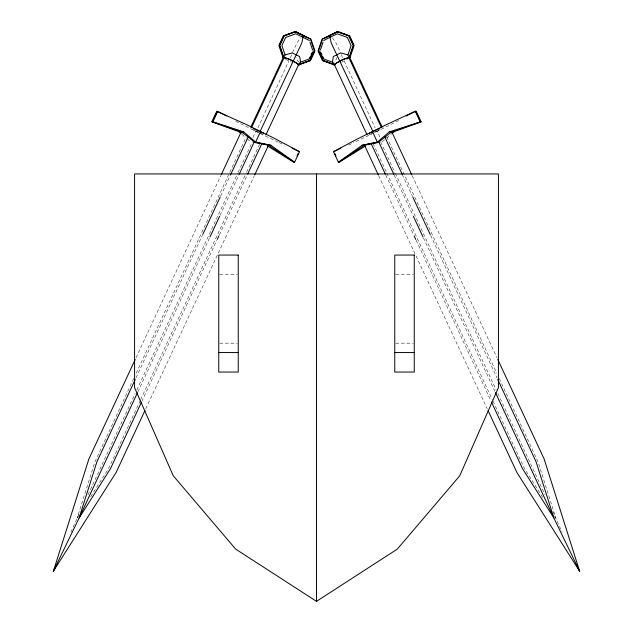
<?xml version="1.0" encoding="UTF-8"?>
<svg xmlns="http://www.w3.org/2000/svg" width="633" height="633" viewBox="0 0 633 633"><rect width="100%" height="100%" fill="white"/><g stroke="black" fill="none" stroke-linecap="round" stroke-linejoin="round"><path stroke-width="0.47" stroke-dasharray="3.17 2.37" d="M70.841 532.171L80.114 511.693M337.136 57.168L335.743 60.206L333.852 62.271M136.055 357.661L220.806 175.673M133.729 378.558L94.958 461.821L77.194 517.96L78.239 516.314M136.237 373.193L246.308 136.831M136.055 377.743L202.346 235.389M220.695 195.993L230.697 174.51M252.915 137.496L255.787 131.34L258.169 131.435M292.486 52.531L297.004 42.838L300.612 37.822M290.333 57.785L291.821 54.588M257.924 127.795L288.846 60.982M88.034 494.69L135.145 393.52M136.815 389.944L237.707 173.284M238.127 172.39L252.298 141.95M137.891 391.803L209.594 237.818M220.023 215.442L238.783 175.151M140.273 400.507L108.591 468.547L90.274 497.372M140.692 399.613L246.174 173.102M246.593 172.208L259.934 143.556M141.768 401.48L216.81 240.326M219.319 234.954L247.25 174.969M145.78 408.768L254.331 175.673M382.126 141.895L385.877 138.698M386.628 138.057L391.123 134.212M398.711 120.468L374.657 132.598M341.409 62.248L347.375 59.304M374.182 132.621L376.738 131.355M377.592 130.936L380.148 129.678M373.802 133.025L354.741 142.164M348.554 145.036L353.863 142.575M368.968 134.758L373.328 133.041M344.154 60.982L375.076 127.795M374.831 131.435L377.213 131.34L380.085 137.496M219.722 274.564L237.272 274.564M395.728 274.564L413.278 274.564M219.722 343.189L237.272 343.189M395.728 343.189L413.278 343.189M299.148 62.271L297.257 60.206L295.864 57.168M259.672 133.041L264.032 134.758M278.259 142.164L259.198 133.025M279.137 142.575L284.446 145.036M285.625 59.304L291.591 62.248M252.852 129.678L255.408 130.936M256.262 131.355L258.818 132.621M258.343 132.598L234.289 120.468M241.877 134.212L246.372 138.057M247.123 138.698L250.874 141.895M332.388 37.822L335.996 42.838L340.514 52.531M542.726 497.372L524.409 468.547L492.727 400.507M554.761 516.314L562.159 532.171M412.194 175.673L496.945 357.661M386.692 136.831L496.763 373.193M499.271 378.558L538.042 461.821L555.806 517.96L552.886 511.693M402.303 174.51L412.305 195.993M430.654 235.389L496.945 377.743M341.179 54.588L342.667 57.785M380.702 141.95L394.873 172.39M395.293 173.284L496.185 389.944M497.855 393.52L544.966 494.69M394.217 175.151L412.977 215.442M423.406 237.818L495.109 391.803M373.066 143.556L386.407 172.208M386.826 173.102L492.308 399.613M385.75 174.969L413.681 234.954M416.19 240.326L491.232 401.48M378.669 175.673L487.22 408.768"/><path stroke-width="0.95" d="M318.518 51.012L322.577 39.088L337.618 31.666L349.194 35.883L353.641 45.434L349.582 57.358L348.878 57.706L381.232 127.178M320.377 50.054L323.036 42.253M322.727 56.582L323.859 59.011L332.903 62.303L334.058 64.795L322.49 60.578L318.043 51.028L322.102 39.111L337.144 31.69L348.712 35.899L353.159 45.449L349.107 57.374L347.944 54.881L351.117 45.56L347.351 37.466L337.254 33.794L323.621 40.52M350.057 57.334L354.116 45.41L349.669 35.859L338.093 31.65L331.407 34.95M54.944 567.69L53.354 571.243L116.14 472.416L144.949 410.556M294.622 162.183L270.908 145.289L255.637 142.085L243.642 131.838L238.878 131.656L211.881 121.797L216.795 111.242L246.925 124.804L274.184 138.255L299.544 151.627L294.622 162.183L293.672 162.143L267.806 146.136M211.881 121.797L212.838 121.837L217.752 111.281M135.217 359.457L88.881 458.965L53.354 571.243L79.101 518.039L137.472 392.705M221.226 174.779L241.26 131.743L212.356 121.813L217.277 111.258L226.843 115.981M250.818 127.146L283.173 57.666C288.79 58.244 293.934 61.583 298.713 64.463L265.939 134.837M309.379 40.52L295.746 33.794L285.649 37.466L281.883 45.56L285.056 54.881L283.893 57.374L279.841 45.449L284.288 35.899L295.856 31.69L310.898 39.111L314.957 51.028L310.51 60.578L298.942 64.795L300.097 62.303L309.141 59.011L310.273 56.582M251.768 127.178L284.122 57.706L283.418 57.358L279.359 45.434L283.806 35.883L295.382 31.666L310.423 39.088L314.482 51.012M135.225 379.531L96.865 461.9L79.101 518.039L110.498 468.626L141.349 402.374M202.766 234.495L220.276 196.895M230.697 174.51L248.215 136.902L241.26 131.743M210.014 236.924L219.604 216.336M239.195 174.257L254.205 142.029L255.637 142.085L260.551 131.529M260.076 131.506L301.767 43.028L303.033 37.173L302.558 37.157L303.381 35.401L302.424 35.361L307.44 37.838M217.23 239.424L218.899 235.848M247.669 174.067L261.84 143.628L270.908 145.289M254.751 174.779L268.527 145.194L294.147 162.167M311.032 54.968L312.164 52.539M309.624 59.027L313.39 50.941M310.439 59.692L314.079 51.882M297.019 156.003L298.246 153.368M300.572 62.327L299.71 56.574L292.327 52.927L285.056 54.881M389.358 131.838L377.363 142.085L362.092 145.289L338.378 162.183L333.456 151.627L358.816 138.255L386.075 124.804L415.248 111.281L416.205 111.242L421.119 121.797L394.122 131.656L389.358 131.838L421.119 121.797M406.157 115.981L415.723 111.258L420.644 121.813L391.74 131.743L378.795 142.029L362.092 145.289M391.874 133.571L394.122 131.656M367.061 134.837L334.287 64.463C339.066 61.583 344.21 58.244 349.827 57.666L382.182 127.146M338.853 162.167L364.473 145.194L372.109 143.738M316.5 601.35L397.342 549.088L459.74 475.794L498.424 387.649L498.424 173.94L134.576 173.94L134.576 387.649L173.26 475.794L235.658 549.088L316.5 601.35L316.5 173.94M365.194 146.136L339.328 162.143L338.378 162.183M325.56 37.838L330.576 35.361L329.619 35.401L330.442 37.157L329.967 37.173L331.233 43.028L372.924 131.506M369.514 133.191L379.824 128.452M333.939 151.611L340.894 148.177M298.879 64.431L309.553 60.546M310.035 60.562L298.459 64.772L297.755 64.424L298.713 64.463M374.016 143.359L378.787 142.354M347.944 54.881L340.673 52.927L333.29 56.574L332.428 62.327M350.603 57.31C344.423 57.983 338.766 61.63 333.512 64.819L335.015 64.756M334.287 64.463L335.245 64.424L334.541 64.772L322.965 60.562M333.456 151.627L334.414 151.588M218.749 352.557L238.245 352.557M394.755 352.557L414.251 352.557M282.397 57.31C288.577 57.983 294.234 61.63 299.488 64.819L297.985 64.756M298.586 151.588L299.544 151.627M260.891 143.738L268.527 145.194M261.84 143.628L254.205 142.029L248.215 136.902M254.213 142.354L258.984 143.359M212.838 121.837L243.642 131.838M323.447 60.546L334.121 64.431M253.176 128.452L263.486 133.191M301.593 34.95L294.907 31.65L283.331 35.859L278.884 45.41L282.943 57.334M292.106 148.177L299.061 151.611M238.878 131.656L241.126 133.571M415.248 111.281L420.162 121.837M391.74 131.743L411.774 174.779M497.783 359.457L544.119 458.965L579.646 571.243L516.86 472.416L488.051 410.556M384.785 136.902L402.303 174.51M412.724 196.895L430.234 234.495M497.775 379.531L536.135 461.9L553.899 518.039L579.646 571.243L578.056 567.69M393.805 174.257L378.795 142.029L377.363 142.085L372.449 131.529M413.396 216.336L422.986 236.924M495.528 392.705L553.899 518.039L522.502 468.626L491.651 402.374M371.16 143.628L385.331 174.067M414.101 235.848L415.77 239.424M364.473 145.194L378.249 174.779M320.836 52.539L321.968 54.968M319.61 50.941L323.376 59.027M318.921 51.882L322.561 59.692M334.754 153.368L335.981 156.003M309.964 42.253L312.623 50.054M238.245 255.059L218.749 255.059L218.749 372.054L238.245 372.054L238.245 255.059M414.251 255.059L394.755 255.059L394.755 372.054L414.251 372.054L414.251 255.059"/></g></svg>
